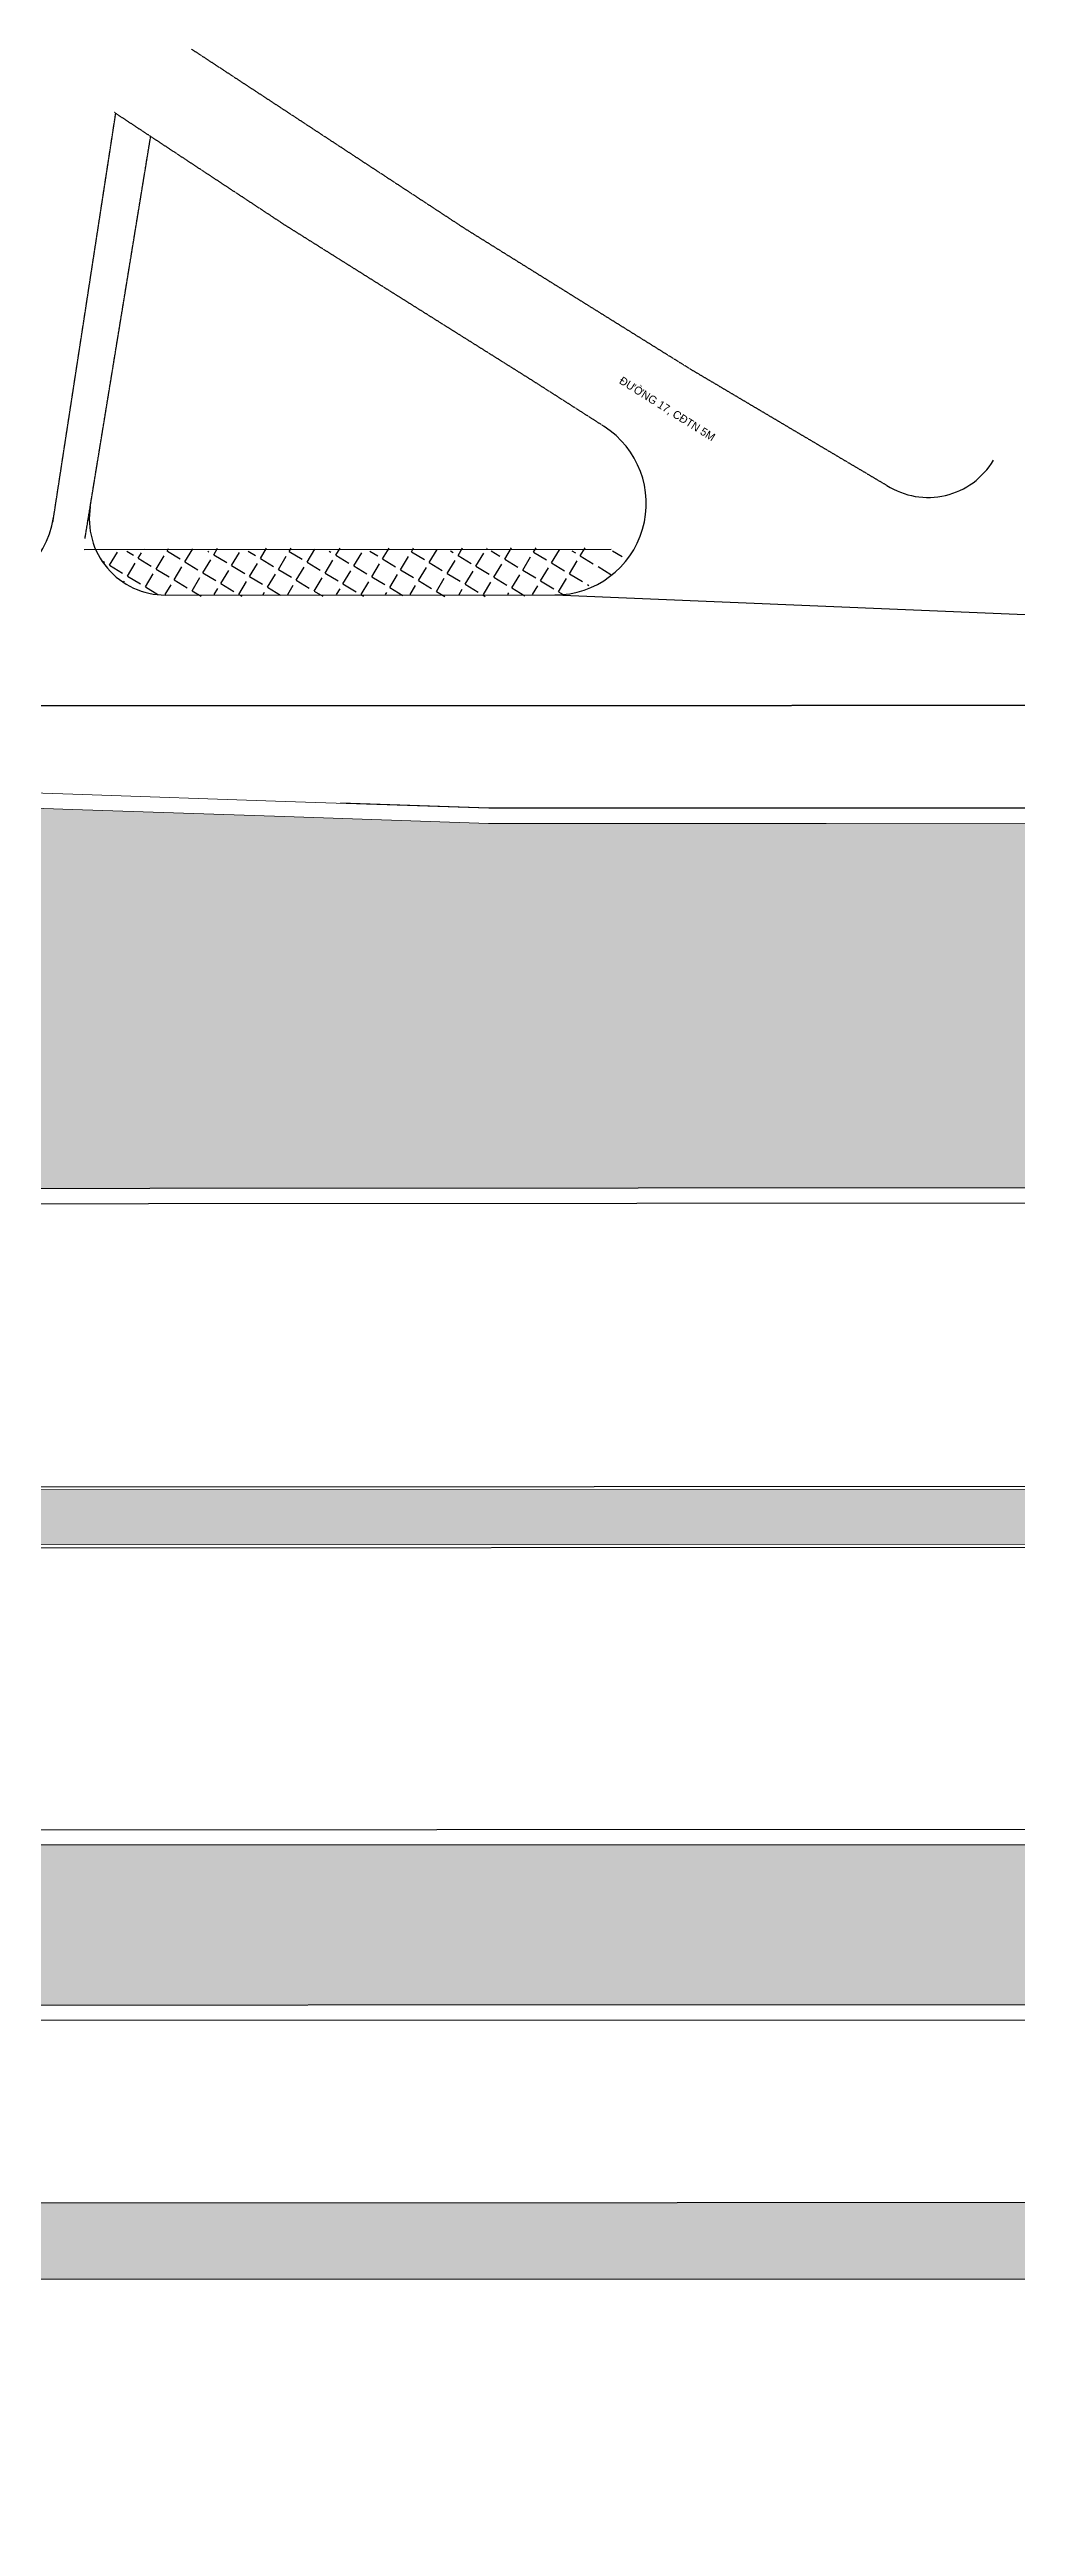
# Model space of a CAD drawing. Header units: millimetres. Extents: x -279082 to 374628, y -152794 to 60776.
# Drawn here: x 98971 to 162476, y -106726 to 54531 of the extents above; entities that cross this region are included whole.
import ezdxf

# ---------------------------------------------------------------- set-up
doc = ezdxf.new("R2010")
doc.units = ezdxf.units.MM
doc.header["$LTSCALE"] = 10
doc.linetypes.add('XREF-LSR PAVEMENT-HTP ONLY (Xref MB Ham rev10)$0$CENTER2', pattern=[1.125, 0.75, -0.125, 0.125, -0.125])
doc.linetypes.add('XREF-LSR PAVEMENT-HTP ONLY (Xref MB Ham rev10)$0$HIDDEN', pattern=[0.375, 0.25, -0.125])
for name, color, linetype in [('8', 8, 'Continuous'), ('XREF-LSR PAVEMENT-HTP ONLY (Xref MB Ham rev10)$0$00-Mepduong', 3, 'Continuous'), ('XREF-LSR PAVEMENT-HTP ONLY (Xref MB Ham rev10)$0$1', 1, 'Continuous'), ('XREF-LSR PAVEMENT-HTP ONLY (Xref MB Ham rev10)$0$19.DUONGDO', 1, 'XREF-LSR PAVEMENT-HTP ONLY (Xref MB Ham rev10)$0$CENTER2'), ('XREF-LSR PAVEMENT-HTP ONLY (Xref MB Ham rev10)$0$bhviahe', 40, 'Continuous'), ('XREF-LSR PAVEMENT-HTP ONLY (Xref MB Ham rev10)$0$BR-MD Taluy', 8, 'Continuous'), ('XREF-LSR PAVEMENT-HTP ONLY (Xref MB Ham rev10)$0$DUONGCU', 32, 'XREF-LSR PAVEMENT-HTP ONLY (Xref MB Ham rev10)$0$HIDDEN'), ('XREF-LSR PAVEMENT-HTP ONLY (Xref MB Ham rev10)$0$GHICHU', 7, 'Continuous'), ('XREF-LSR PAVEMENT-HTP ONLY (Xref MB Ham rev10)$0$MEPLE', 5, 'Continuous'), ('XREF-LSR PAVEMENT-HTP ONLY (Xref MB Ham rev10)$0$MEPVH', 4, 'Continuous'), ('XREF-LSR PAVEMENT-HTP ONLY (Xref MB Ham rev10)$0$VIAHE', 8, 'Continuous')]:
    doc.layers.add(name, color=color, linetype=linetype)
for name, color, linetype, lineweight in [('ARC-VIEW', 133, 'Continuous', 5), ('HTP-profile- REVISE1$0$8', 104, 'Continuous', 0), ('XREF-LSR PAVEMENT-HTP ONLY (Xref MB Ham rev10)$0$DaiPhanCach', 2, 'Continuous', 13)]:
    doc.layers.add(name, color=color, linetype=linetype, lineweight=lineweight)
doc.styles.add('2', font='vn_uni.shx', dxfattribs={"width": 0.7, "height": 0.656})
pattern_1 = [(58.86453168783351, (-1145878905.537602, -711158317.9140278), (-479.2541704622405, 1941.730011609236), [374.999999999999, -2453.427125999992]), (13.8645316878335, (-1145878905.537602, -711158317.9140278), (-479.2541705886763, 1941.7300121215), [375, -1625]), (103.8645316878333, (-1145878905.537602, -711158317.9140278), (-1941.7300121215, -479.2541705886763), [374.9999999999995, -1624.999999999998])]

msp = doc.modelspace()

# ---------------------------------------------------------------- hatches: boundary and pattern name
at = {"layer": '8', "extrusion": (-0.0001535921144015756, -1.230467260348268e-15, 0.9999999882047311)}
h = msp.add_hatch(dxfattribs=at)
h.set_pattern_fill('GRASS', color=256, scale=2000, angle=-31.1354683121665, style=0, pattern_type=2)
h.set_pattern_definition(pattern_1)
edge = h.paths.add_edge_path()
edge.add_line((-42089.83173893305, -40034.00388292701), (-72088.86234566438, -43043.682073473))
edge.add_line((-72088.86234569832, -43043.68207350036), (-114748.860102652, -43057.44468486148))
edge.add_line((-114748.8601024986, -43057.44468473675), (-114748.6665354833, -43657.44465071175))
edge.add_line((-42089.83173893305, -40034.00388292701), (274846.9829813961, -39931.75640063274))
edge.add_line((274846.9829814156, -39931.75640054673), (274848.1443833006, -43531.75621340646))
edge.add_line((274848.1443833072, -43531.7562133341), (-114748.6665357759, -43657.44465053039))
h = msp.add_hatch(dxfattribs=at)
h.set_pattern_fill('GRASS', color=256, scale=2000, angle=-31.1354683121665, style=0, pattern_type=2)
h.set_pattern_definition(pattern_1)
edge = h.paths.add_edge_path()
edge.add_line((187913.0948574439, -63259.75616423404), (187915.9920997455, -73758.74473688923))
edge.add_line((92894.49347094077, -63290.45759315896), (187913.0948574439, -63259.75616423404))
edge.add_line((-99939.88368899027, -73850.33347427196), (187916.5159262157, -73759.49515581186))
edge.add_line((-100099.7885040251, -63352.71978120408), (92894.49347093706, -63290.45759315913))
edge.add_arc((-100098.1342285441, -68602.7193034082), 5249.999782728595, 90.01805389803548, 271.7273260932743)
at = {"layer": 'HTP-profile- REVISE1$0$8', "extrusion": (-0.0001535921144015756, -1.230467260348268e-15, 0.9999999882047311)}
h = msp.add_hatch(dxfattribs=at)
h.set_pattern_fill('GRASS', color=256, scale=50, angle=-31.12187335986736)
h.set_pattern_definition([(90, (0.97265496631735, 0.04965338847250678), (-898.025612014389, 898.0256119856109), [238.125, -1557.926224]), (45.00000000091806, (0.97265496631735, 0.04965338847250678), (-898.0256121213046, 898.0256120925263), [238.125, -1031.875]), (135.000000000918, (0.97265496631735, 0.04965338847250678), (-898.0256120925262, -898.0256121213043), [238.1250000000001, -1031.875])])
h.paths.add_polyline_path([(-123871.272091023, -1578.019370686525), (-123871.2720911944, -1075.055293671816), (-123240.288840378, -1075.055293597106), (-123240.2888402067, -1578.019370611699)], flags=16)
edge = h.paths.add_edge_path()
edge.add_arc((-123249.6143952433, -499.9791362659016), 499.9999998900978, 270.0000052982122, 360.0000052525316)
edge.add_line((-122749.6143955337, -499.9790902824607), (-122749.608028503, -10984.01038984701))
edge.add_line((-122749.6080285168, -10984.01038999972), (-72799.61261084137, -10927.97464659269))
edge.add_line((-72799.61261088945, -10927.97464652441), (-72799.61629297065, -7500.005157146254))
edge.add_line((-72799.61629292491, -7500.005157171632), (-40304.51663250013, -7500.000027969649))
edge.add_line((-40304.51663245569, -7500.000027976988), (-40304.29184382891, -11100.63786647131))
edge.add_line((-40304.29184382583, -11100.63786629893), (6800.000816809952, -11101.01524409753))
edge.add_line((6800.000816839893, -11101.01524417673), (6800.000810805722, -7499.999995783321))
edge.add_line((6800.000810729747, -7499.999995798455), (69980.32554945565, -7499.740026062473))
edge.add_line((69980.32554949069, -7499.740026135813), (69980.32572251373, -1949.999930853111))
edge.add_line((69980.32572248433, -1949.999930907157), (70590.52032164234, -1950.000019260917))
edge.add_arc((73169.03966773476, 135213.5029470054), 137187.7374548255, 268.9230307409257, 271.0769702456496)
edge.add_arc((75630.25125713384, 3833.78435108118), 5784.973879986239, 271.1619474117495, 297.1150785142568)
edge.add_arc((72233.04091079847, 8444.994460727787), 11474.86923569136, 301.7244313676131, 311.0358416038118)
edge.add_arc((77611.69184513233, 2575.47280950463), 3522.132473027628, 307.7221530107298, 330.3800018577887)
edge.add_line((80673.56076151395, 834.6753207778966), (81300.44944383837, 2179.469261759081))
edge.add_arc((86329.89643181115, 618.8345191382396), 5266.015363182854, 133.6691385843408, 162.7609110375035, ccw=False)
edge.add_line((82693.75022973208, 4427.949718698714), (83597.01368582578, 5050.62922617337))
edge.add_line((83597.01368581154, 5050.629226184101), (88537.94682553562, 5050.629226326978))
edge.add_line((88537.94682549755, 5050.629226204153), (127807.2886505787, 3720.765362774363))
edge.add_line((127807.2886505938, 3720.765362817561), (203620.4840881406, 3745.208786092202))
edge.add_line((203620.4840881798, 3745.208786079515), (201679.2042040606, -20140.34522262448))
edge.add_line((201679.2042040575, -20140.3452226925), (-22592.32013612895, -20291.05696528014))
edge.add_line((-22592.32013605861, -20291.05696517444), (-61551.47392726804, -16470.9966831395))
edge.add_line((-61551.47392746687, -16470.99668326331), (-118902.1971041165, -16851.97066102114))
edge.add_line((-118902.1971040013, -16851.97066090541), (-123480.7645001996, -16830.12545389772))
edge.add_line((-123480.7645001792, -16830.12545395823), (-126456.087083682, -16168.58242044907))
edge.add_line((-126456.0870837139, -16168.58242046449), (-131306.2630103964, -12274.76311239115))
edge.add_line((-131306.2630103577, -12274.76311230354), (-132476.3718387957, -9888.476478145318))
edge.add_line((-132476.3718388772, -9888.47647817232), (-132888.8675276997, -5002.808344818975))
edge.add_line((-132888.867527615, -5002.808344846184), (-131213.8014371856, -900.0406494563731))
edge.add_line((-131213.8014372548, -900.0406495168572), (-129975.9090035212, 674.8264471953596))
edge.add_line((-129975.9090035393, 674.8264471759903), (-128251.5149752166, 2047.534823747741))
edge.add_line((-128251.5149751574, 2047.534823903436), (-126276.6097390195, 3018.550084243973))
edge.add_line((-126276.6097391083, 3018.550084126124), (-123674.4827178843, 3597.468152140052))
edge.add_line((-123674.4827178386, 3597.468152087851), (-122749.6144523442, 3638.624007285869))
edge.add_line((-122749.6144522817, 3638.624007463455), (-122749.6144874131, 500.02090975389))
edge.add_arc((-123249.6144879243, 500.0208635845047), 500.0000005087369, 5.286577362524482e-06, 90.0000052087915)
edge.add_line((-123249.6145334151, 1000.020864110469), (-124249.6145334943, 1000.020771819733))
edge.add_arc((-124249.6144878326, 500.0207721918705), 499.9999995290751, 90.00000522969127, 180.0000052960569)
edge.add_line((-124749.6144873381, 500.0207260847965), (-124749.6143951282, -499.9792743535072))
edge.add_arc((-124249.6143954191, -499.9792283324641), 499.9999996700972, 180.0000052822669, 270.0000053234223)
edge.add_line((-124249.6143490061, -999.979228022683), (-123249.6143489476, -999.9791359914365))
at = {"layer": 'XREF-LSR PAVEMENT-HTP ONLY (Xref MB Ham rev10)$0$bhviahe', "extrusion": (-0.0001535921144015756, -1.230467260348268e-15, 0.9999999882047311)}
h = msp.add_hatch(dxfattribs=at)
h.set_pattern_fill('ANGLE', color=256, scale=5000, angle=-31.12187335986736, style=0)
h.set_pattern_definition([(0.05525162449944637, (-749341.5513090694, -80255.1236183682), (-1.325943595809179, 1374.999360681153), [999.9999999999983, -374.9999999999991]), (90.0552516244992, (-749341.5513090694, -80255.1236183682), (-1374.999360681153, -1.325943595809066), [999.9999999999982, -374.9999999999991])])
h.paths.add_polyline_path([(-115209.8446156071, -87576.0693939346, 0.1138995012545592), (-123119.4237451459, -91860.14766435078), (-115208.4633456694, -91857.5954818617)])
h.paths.add_polyline_path([(205384.3811047135, -91754.14097489699), (205382.7680552651, -86754.16795238628), (-110181.1122065985, -86855.97287346752, 0.06375849808484318), (-115209.8449830873, -87576.06949540766), (-115208.4633452613, -91857.59549686892)])
at = {"layer": 'XREF-LSR PAVEMENT-HTP ONLY (Xref MB Ham rev10)$0$VIAHE', "extrusion": (-0.0001535921144015756, -1.230467260348268e-15, 0.9999999882047311)}
h = msp.add_hatch(dxfattribs=at)
h.set_pattern_fill('ANGLE', color=256, scale=5000, angle=-31.12187335986736, style=0)
h.set_pattern_definition([(328.8781266401318, (-1145878905.537602, -711158317.9140278), (710.6827496724029, 1177.096015335228), [999.9999999999995, -374.9999999999998]), (58.87812664013264, (-1145878905.537602, -711158317.9140278), (-1177.096015335228, 710.682749672403), [1000, -375])])
edge = h.paths.add_edge_path()
edge.add_arc((106601.8467603849, 23713.92785312742), 5000.000000078948, 203.5966516831738, 270.0184766288878)
edge.add_line((106603.4591504339, 18713.92811306214), (132156.1336354021, 18722.16828890811))
edge.add_arc((132154.1987664926, 24722.16797682905), 5999.999999842466, 270.0184766376258, 288.6659207633831)
edge.add_arc((136675.5139055868, 16592.0352416377), 3570.27716525254, 101.39601443094301, 136.7624539100295, ccw=False)
edge.add_arc((139270.6921187759, 18730.7682029719), 3570.277164789531, 122.2226412896751, 157.5890807688732, ccw=False)
edge.add_line((137366.9824167229, 21751.16029737852), (102019.916139976, 21712.45045105137))
h.paths.add_polyline_path([(106275.1493253206, 21713.82266831031), (104809.8687419764, 21713.35014813472), (105592.9219512438, 20982.68259044091)])

# ---------------------------------------------------------------- linework, layer by layer
at = {"layer": 'ARC-VIEW', "extrusion": (-0.0001535921144015756, -1.230467260348268e-15, 0.9999999882047311), "flags": 128}
for points, elevation in [([(88537.94682547546, 5050.62922593861), (100493.6411317398, 4645.747323942807), (114418.5729545158, 4174.176811921323), (127807.2886525366, 3720.765363037121), (149960.2253238811, 3727.909187142766), (181015.1022781645, 3737.923687045171), (203641.8044769801, 3745.220289915771)], 8.639556413097988), ([(88727.07081620548, 6044.797766928939), (100527.4869227801, 5645.174391120352), (114452.4187456785, 5173.603879302624), (127824.0552042564, 4720.770821822516), (149959.9028463059, 4727.909135228605), (181014.7798007923, 4737.923635007406), (203641.4819994038, 4745.220238001057)], 8.639556413097974), ([(-123847.3908019074, 4584.463784613297), (-124964.6879013429, 4418.534348207671), (-126040.842728781, 4147.142243609414), (-127068.4966662811, 3777.869453654333), (-128032.1730521938, 3323.094981407863), (-128670.4420570749, 2956.75815969205), (-129075.952546094, 2693.818501803238), (-129999.3426398753, 1994.364039444859), (-131052.5682633128, 983.7793140854046), (-131746.0247382046, 148.3902500123659), (-132283.7038827622, -633.6116877426684), (-132855.9421593049, -1661.985859173932), (-133357.3416624444, -2854.990815093275), (-133728.3280127423, -4141.569460268598), (-133927.8950398675, -5317.422143035976), (-134002.1668770221, -6656.203696566256), (-133860.7628213133, -8387.067151729978), (-133489.1196147087, -9967.016705881688), (-132756.1442910875, -11754.08533340847), (-131689.4194212943, -13440.36024103611), (-130383.8398720633, -14872.67598277828), (-128990.2069930938, -15968.80667433154), (-126832.6113949047, -17090.00486038008), (-125029.1211506155, -17622.74179606719), (-124050.1057114873, -17780.15145311167), (-121077.2850760326, -17853.43255819284), (-93394.50153252017, -17834.82957003609), (-76014.30707608415, -17823.14998022915), (-62667.82867826369, -17814.18107035925), (-22665.57579095207, -21287.30011882453), (201605.9485491847, -21136.58837607672)], 8.639556413097992)]:
    msp.add_lwpolyline(points, dxfattribs=dict(at, elevation=elevation))
at = {"layer": 'XREF-LSR PAVEMENT-HTP ONLY (Xref MB Ham rev10)$0$00-Mepduong', "extrusion": (-0.0001535921144015756, -1.230467260348268e-15, 0.9999999882047311)}
for points, elevation in [([(101667.2410842225, 24519.94697363235, 0.4625693280758899), (106603.4591502298, 18713.92811318531), (132156.1336358565, 18722.16828902098, 0.7493218021867759), (135386.9506329739, 29776.80103797154)], 8.639556413097985), ([(53685.53304603246, 22055.19670725989, 0.1480535204589228), (64779.62807869953, 18700.44084749033), (93334.72071788761, 18709.6492366684, 0.3701027181737077), (99263.06761147757, 23797.641123971)], 8.639556413097983)]:
    msp.add_lwpolyline(points, format="xyb", dxfattribs=dict(at, elevation=elevation))
msp.add_arc((156645.612082832, 30119.37373218933, 8.639556413097985), 5000, 237.4069735243569, 329.1409395276906, dxfattribs=at)
at = {"layer": 'XREF-LSR PAVEMENT-HTP ONLY (Xref MB Ham rev10)$0$1', "extrusion": (-0.0001535921144015756, -1.230467260348268e-15, 0.9999999882047311)}
for p, q in [((-100096.0964977775, -74852.71875388312, -6.734414770866142), (327950.4530892886, -74714.58916593515, 59.01016061798531)), ((-110140.5059019539, -91855.96049063912, -8.277156867386648), (327919.4397576399, -91714.63645101592, 59.00539721472543))]:
    msp.add_line(p, q, dxfattribs=at)
for points, elevation in [([(132156.1336360607, 18722.16828889781), (178711.462524863, 16772.74458684801)], 8.639556413097992), ([(368149.4227830393, 4798.27035121774), (127824.0552040312, 4720.770821679907), (118084.1081804985, 5050.616013259249)], 8.639556413097996)]:
    msp.add_lwpolyline(points, dxfattribs=dict(at, elevation=elevation))
at = {"layer": 'XREF-LSR PAVEMENT-HTP ONLY (Xref MB Ham rev10)$0$1', "ltscale": 8, "extrusion": (-0.0001535917061138907, 1.693544873525474e-11, 0.9999999882047939), "elevation": 9.11961373134238, "flags": 128}
msp.add_lwpolyline([(-22665.57579107963, -21287.30011902887), (201605.9485491598, -21136.58837634277)], dxfattribs=at)
at = {"layer": 'XREF-LSR PAVEMENT-HTP ONLY (Xref MB Ham rev10)$0$1', "ltscale": 0.3, "extrusion": (-0.0001535917061124455, 1.690057446410991e-11, 0.9999999882047939)}
for points, elevation in [([(-42089.8962392323, -39834.00389343189), (370481.148800059, -39700.90370202938)], 9.12033158154292), ([(-114748.6020134239, -43857.44464036451), (370690.7425080203, -43700.83629273615)], 9.120331599511147)]:
    msp.add_lwpolyline(points, dxfattribs=dict(at, elevation=elevation))
at = {"layer": 'XREF-LSR PAVEMENT-HTP ONLY (Xref MB Ham rev10)$0$1', "extrusion": (-0.0001535917061138907, 1.693544873525474e-11, 0.9999999882047939), "elevation": 9.599538480021302}
msp.add_lwpolyline([(-99125.7736406827, -62354.93139890903), (347936.1381146748, -62209.80603484987)], dxfattribs=at)
at = {"layer": 'XREF-LSR PAVEMENT-HTP ONLY (Xref MB Ham rev10)$0$1', "extrusion": (-0.0001535921144015756, -1.230467260348268e-15, 0.9999999882047311), "elevation": 8.639556413097983}
msp.add_lwpolyline([(327928.5665015097, -86714.63311930848), (-110181.1122100123, -86855.97287335587, 0.40800295474815), (-129883.0194865773, -106726.4405704357)], format="xyb", dxfattribs=at)
at = {"layer": 'XREF-LSR PAVEMENT-HTP ONLY (Xref MB Ham rev10)$0$19.DUONGDO', "ltscale": 5, "extrusion": (-0.0001535921144015756, -1.230467260348268e-15, 0.9999999882047311), "elevation": 8.639556413097978}
msp.add_lwpolyline([(-279081.5722896078, 11286.51604651322), (-115275.962267032, 11392.37688088391), (367795.7333986097, 11548.15664590284)], dxfattribs=at)
at = {"layer": 'XREF-LSR PAVEMENT-HTP ONLY (Xref MB Ham rev10)$0$BR-MD Taluy', "extrusion": (-0.0001535917061138907, 1.693544873525474e-11, 0.9999999882047939), "elevation": 9.119613783531285, "flags": 128}
msp.add_lwpolyline([(-22579.07811336056, -20291.0480666759), (201692.446226879, -20140.33632398977)], dxfattribs=at)
at = {"layer": 'XREF-LSR PAVEMENT-HTP ONLY (Xref MB Ham rev10)$0$DaiPhanCach', "extrusion": (-0.0001535921144015756, -1.230467260348268e-15, 0.9999999882047311)}
for points in [[(4510.05756549507, -40018.97021971762), (274846.9829814156, -39931.75640054673)], [(274848.1443833091, -43531.7562133341), (4511.218967408035, -43618.97003223945)]]:
    msp.add_lwpolyline(points, dxfattribs=at)
at = {"layer": 'XREF-LSR PAVEMENT-HTP ONLY (Xref MB Ham rev10)$0$DUONGCU', "ltscale": 10, "extrusion": (-0.0001535921144015756, -1.230467260348268e-15, 0.9999999882047311)}
for points, elevation in [([(108321.9545339134, 54531.4440993341), (126246.9321411356, 42766.64094325682), (141036.8486776071, 33552.13932490849), (153950.6970309978, 25904.32232355309)], 8.639556413097974), ([(99216.21526107028, 23492.98622916627), (99216.21526132057, 23492.98623096466), (103340.734710076, 50312.45249995653)], 8.639556413097983), ([(135387.0345778483, 29776.74734902001), (130681.6083993505, 32786.22632083899), (114435.1503999996, 42992.82848887652), (103233.6203804152, 50383.12198092704)], 8.639556413097985), ([(101325.4904961341, 22421.5496527951), (101340.5436482138, 22519.84178771396), (105633.150339936, 48800.01408427313)], 8.639556413097978)]:
    msp.add_lwpolyline(points, dxfattribs=dict(at, elevation=elevation))
at = {"layer": 'XREF-LSR PAVEMENT-HTP ONLY (Xref MB Ham rev10)$0$MEPLE', "ltscale": 0.01, "extrusion": (-0.0001535921144015756, -1.230467260348268e-15, 0.9999999882047311)}
msp.add_line((92894.4910482575, -63290.45759315896, 22.90741797957937), (187913.0913139906, -63259.75616423404, 37.50152587401297), dxfattribs=at)
msp.add_lwpolyline([(-99939.88368899027, -73850.33347427196), (187916.5159262157, -73759.49515581186)], dxfattribs=at)
at = {"layer": 'XREF-LSR PAVEMENT-HTP ONLY (Xref MB Ham rev10)$0$MEPVH', "extrusion": (0.0003224775043224724, -0.9999999480041272, 4.953000108958416e-08)}
msp.add_line((101275.1470628266, 21712.21028047151, 24.19462067221669), (135861.2821543422, 21723.3635316444, 29.50677835255955), dxfattribs=at)

# ---------------------------------------------------------------- texts
at = {"layer": 'XREF-LSR PAVEMENT-HTP ONLY (Xref MB Ham rev10)$0$GHICHU', "extrusion": (0.01210161372916964, 0.0005322676907351376, 0.999926631126632), "style": '2'}
msp.add_text('ÑÖÔØNG 17, CÑTN 5M', height=525, rotation=327.8699221450158, dxfattribs=at).set_placement((136893.6033309848, 32663.71515434916, -45768.81645709385))

doc.saveas('drawing.dxf')
